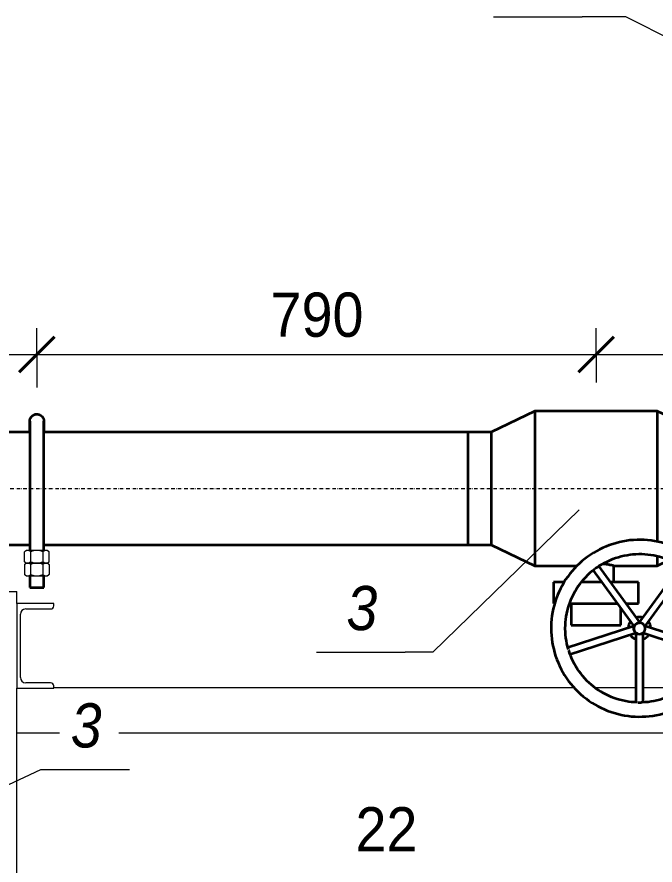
# Model space of a CAD drawing. Header units: millimetres. Extents: x -11989 to -4071, y -1478 to 4600.
# Drawn here: x -9107 to -8206, y 1263 to 2462 of the extents above; entities that cross this region are included whole.
import ezdxf

# ---------------------------------------------------------------- set-up
doc = ezdxf.new("R2010")
doc.units = ezdxf.units.MM
doc.linetypes.add('ADSK_Осевая', pattern=[9, 5, -2, 0, -2])
for name, color, linetype, lineweight in [('A-ANNO-DIMS', 7, 'Continuous', 9), ('A-ANNO-DIMS-25', 7, 'Continuous', 9), ('P-PIPE', 7, 'Continuous', 35), ('P-PIPE-IDEN', 7, 'Continuous', 20), ('S-BEAM', 7, 'Continuous', 35), ('S-COLS', 7, 'Continuous', 20)]:
    doc.layers.add(name, color=color, linetype=linetype, lineweight=lineweight)
doc.layers.add('A-DETL-CNTR', color=7, linetype='ADSK_Осевая', lineweight=20, true_color=0xff8000)
doc.layers.add('S-FSTN', color=7, linetype='Continuous', lineweight=20, true_color=0x0080ff)
doc.styles.add('Arial_I_1', font='arial.ttf', dxfattribs={"width": 0.9, "height": 62.5})
doc.dimstyles.new('2_5mm_GOST_Type_AU_BF0_9_K_Диагональ__2_мм', dxfattribs={"dimscale": 304.8, "dimtxt": 63.766212, "dimasz": 0.164042, "dimexe": 0.123031, "dimexo": 0.123031, "dimgap": 0.024606, "dimtad": 1, "dimdec": 0, "dimzin": 0, "dimdsep": 46, "dimtxsty": 'Arial_I_1', "dimblk1": 'OBLIQUE', "dimblk2": 'OBLIQUE', "dimsah": 1, "dimcen": 0.09, "dimdle": 0.123031, "dimazin": 2, "dimtfac": 1, "dimtdec": 4, "dimtix": 1, "dimtmove": 0, "dimatfit": 3, "dimfxl": 1, "dimtvp": 1, "dimtfill": 1, "dimtolj": 1, "dimtzin": 0, "dimarcsym": 2})

# ---------------------------------------------------------------- blocks, each defined once
blk = doc.blocks.new('ADSK_КолоннаНесущая_Швеллер_ПолкаПараллельная_ГОСТ 8240-97 - 16П-V1-Разрез 4')
at = {"layer": 'S-COLS', "color": 252, "lineweight": 5, "true_color": 0x959595}
for p, q in [((-9171, 1650), (-9107, 1650)), ((-9107, 1633), (-9107, 1650)), ((-9107, 666.5), (-9107, 1513))]:
    blk.add_line(p, q, dxfattribs=at)
blk = doc.blocks.new('ADSK_КаркасНесущий_Швеллер_ПолкаПараллельная_ГОСТ 8240-97 - 16П-21679665-Разрез 4')
at = {"layer": 'S-BEAM', "color": 252, "lineweight": 5, "true_color": 0x959595}
for p, q in [((-9107, 1449.5), (-9107, 1513)), ((-8319.3, 1513.5), (-9055, 1513.5)), ((-8232.7, 1513.5), (-8288.6, 1513.5)), ((-8166.4, 1513.5), (-8222.8, 1513.5)), ((-6863, 1449.5), (-9107, 1449.5))]:
    blk.add_line(p, q, dxfattribs=at)
blk = doc.blocks.new('ADSK_КаркасНесущий_Швеллер_ПолкаПараллельная_ГОСТ 8240-97 - 12П-21831708-Разрез 4')
at = {"layer": 'S-BEAM', "color": 252, "lineweight": 5, "true_color": 0x959595}
for p, q in [((-9055, 1633), (-9107, 1633)), ((-9107, 1633), (-9107, 1513)), ((-9055, 1629.7), (-9055, 1633)), ((-9094.7, 1625.2), (-9059.5, 1625.2)), ((-9102.2, 1528.3), (-9102.2, 1617.7)), ((-9107, 1513), (-9055, 1513)), ((-9059.5, 1520.8), (-9094.7, 1520.8)), ((-9055, 1513), (-9055, 1516.3))]:
    blk.add_line(p, q, dxfattribs=at)
for centre, radius, start, end in [((-9094.7, 1617.7), 7.5, 90, 180), ((-9059.5, 1629.7), 4.5, 270, 0), ((-9094.7, 1528.3), 7.5, 180, 270), ((-9059.5, 1516.3), 4.5, 0, 90)]:
    blk.add_arc(centre, radius, start, end, dxfattribs=at)
blk = doc.blocks.new('Кран шаровый Ду 150 с редуктором под приварку - Кран шаровый Ду 150 с редуктором под приварку-V9-Разрез 4')
at = {"layer": 'P-PIPE', "color": 1, "true_color": 0xff0000}
for p, q in [((-8375.4, 1904.7), (-8437.3, 1875)), ((-8202.6, 1904.7), (-8375.4, 1904.7)), ((-8375.4, 1904.7), (-8375.4, 1686.3)), ((-8140.6, 1875), (-8202.6, 1904.7)), ((-8202.6, 1904.7), (-8202.6, 1720)), ((-8437.3, 1875), (-8469.8, 1875)), ((-8469.8, 1873), (-8469.8, 1874.9)), ((-8437.3, 1875), (-8437.3, 1716)), ((-8109.8, 1875), (-8140.6, 1875)), ((-8140.6, 1875), (-8140.6, 1716)), ((-8109.8, 1874.9), (-8109.8, 1873)), ((-8469.8, 1867.7), (-8469.8, 1870.1)), ((-8109.8, 1870.1), (-8109.8, 1867.7)), ((-8469.8, 1720.9), (-8469.8, 1723.3)), ((-8469.8, 1716.1), (-8469.8, 1718)), ((-8469.8, 1716), (-8437.3, 1716)), ((-8437.3, 1716), (-8375.4, 1686.3)), ((-8163.6, 1704.9), (-8140.6, 1716)), ((-8140.6, 1716), (-8109.8, 1716)), ((-8109.8, 1723.3), (-8109.8, 1720.9)), ((-8109.8, 1718), (-8109.8, 1716.1)), ((-8202.6, 1699), (-8202.6, 1686.3)), ((-8202.6, 1686.3), (-8186.4, 1694)), ((-8375.4, 1686.3), (-8315.9, 1686.3)), ((-8293.9, 1680.8), (-8235.8, 1600.9)), ((-8227.7, 1606.8), (-8285.8, 1686.6)), ((-8264, 1663), (-8264, 1686.3)), ((-8264, 1686.3), (-8202.6, 1686.3)), ((-8169.6, 1686.8), (-8227.7, 1606.8)), ((-8219.7, 1600.9), (-8161.5, 1681)), ((-8349, 1663), (-8349, 1633)), ((-8334, 1663), (-8349, 1663)), ((-8280.9, 1663), (-8309.6, 1663)), ((-8229, 1663), (-8268.5, 1663)), ((-8229, 1633), (-8229, 1663)), ((-8349, 1633), (-8347.5, 1633)), ((-8326.2, 1633), (-8259, 1633)), ((-8324, 1633), (-8324, 1602.2)), ((-8246.6, 1633), (-8229, 1633)), ((-8254, 1602.2), (-8254, 1625.9)), ((-8235.8, 1600.9), (-8329.9, 1570.3)), ((-8324, 1602.2), (-8254, 1602.2)), ((-8125.2, 1570.2), (-8219.7, 1600.9)), ((-8326.9, 1560.8), (-8232.7, 1591.4)), ((-8232.7, 1591.4), (-8232.7, 1492.1)), ((-8222.7, 1591.4), (-8128.3, 1560.7)), ((-8222.7, 1492.1), (-8222.7, 1591.3))]:
    blk.add_line(p, q, dxfattribs=at)
at = {"layer": 'P-PIPE', "color": 1, "true_color": 0xff0000, "flags": 128}
for points in [[(-8102.5, 1597.9), (-8102.6, 1602.9), (-8102.9, 1607.9), (-8103.4, 1612.9), (-8104.1, 1617.8), (-8105, 1622.8), (-8106.1, 1627.6), (-8107.4, 1632.5), (-8108.9, 1637.3), (-8110.5, 1642), (-8112.4, 1646.6), (-8114.4, 1651.2), (-8116.6, 1655.7), (-8119, 1660), (-8121.6, 1664.3), (-8124.3, 1668.5), (-8127.2, 1672.6), (-8130.3, 1676.5), (-8133.5, 1680.4), (-8136.9, 1684), (-8140.4, 1687.6), (-8144.1, 1691), (-8147.9, 1694.3), (-8151.8, 1697.4), (-8155.8, 1700.3), (-8160, 1703.1), (-8164.2, 1705.7), (-8168.6, 1708.2), (-8173, 1710.4), (-8177.6, 1712.5), (-8182.2, 1714.4), (-8186.9, 1716.2), (-8191.7, 1717.7), (-8196.5, 1719), (-8201.4, 1720.2), (-8206.3, 1721.1), (-8211.2, 1721.9), (-8216.2, 1722.4), (-8221.2, 1722.8), (-8226.2, 1722.9), (-8231.2, 1722.9), (-8236.1, 1722.6), (-8241.1, 1722.2), (-8246.1, 1721.5), (-8251, 1720.7), (-8255.9, 1719.7), (-8260.8, 1718.4), (-8265.5, 1717), (-8270.3, 1715.4), (-8274.9, 1713.6), (-8279.5, 1711.6), (-8284, 1709.4), (-8288.4, 1707.1), (-8292.8, 1704.5), (-8297, 1701.9), (-8301.1, 1699), (-8305.1, 1696), (-8308.9, 1692.8), (-8312.6, 1689.5), (-8316.2, 1686), (-8319.7, 1682.4), (-8323, 1678.6), (-8326.1, 1674.7), (-8329.1, 1670.7), (-8332, 1666.6), (-8334.6, 1662.4), (-8337.1, 1658), (-8339.4, 1653.6), (-8341.6, 1649.1), (-8343.5, 1644.5), (-8345.3, 1639.8), (-8346.9, 1635.1), (-8348.3, 1630.3), (-8349.4, 1625.4), (-8350.4, 1620.5), (-8351.3, 1615.6), (-8351.9, 1610.6), (-8352.3, 1605.6), (-8352.5, 1600.6), (-8352.5, 1597.9)], [(-8287.6, 1684), (-8284.1, 1686.4), (-8280.5, 1688.6), (-8276.9, 1690.6), (-8273.1, 1692.5), (-8269.3, 1694.3), (-8265.4, 1695.9), (-8261.5, 1697.3), (-8257.5, 1698.6), (-8253.4, 1699.7), (-8249.3, 1700.6), (-8245.2, 1701.4), (-8241, 1702.1), (-8236.9, 1702.5), (-8232.7, 1702.8), (-8228.5, 1702.9), (-8224.3, 1702.9), (-8220.1, 1702.7), (-8215.9, 1702.3), (-8211.7, 1701.7), (-8207.6, 1701), (-8203.5, 1700.1), (-8199.4, 1699.1), (-8195.4, 1697.9), (-8191.4, 1696.5), (-8187.5, 1695), (-8183.7, 1693.3), (-8179.9, 1691.5), (-8176.2, 1689.5), (-8172.6, 1687.4), (-8169, 1685.1), (-8168, 1684.4)], [(-8332.5, 1597.9), (-8332.4, 1602.1), (-8332.2, 1606.3), (-8331.8, 1610.5), (-8331.2, 1614.7), (-8330.4, 1618.8), (-8329.5, 1622.9), (-8328.4, 1626.9), (-8327.2, 1631), (-8325.8, 1634.9), (-8324.2, 1638.8), (-8322.5, 1642.7), (-8320.6, 1646.4), (-8318.6, 1650.1), (-8316.5, 1653.7), (-8314.2, 1657.2), (-8311.7, 1660.6), (-8309.2, 1664), (-8306.4, 1667.2), (-8303.6, 1670.3), (-8300.7, 1673.3), (-8297.6, 1676.1), (-8294.4, 1678.9), (-8291.1, 1681.5), (-8290.8, 1681.7)], [(-8164.3, 1681.8), (-8161, 1679.2), (-8157.8, 1676.4), (-8154.7, 1673.6), (-8151.7, 1670.6), (-8148.9, 1667.5), (-8146.2, 1664.3), (-8143.6, 1661), (-8141.1, 1657.6), (-8138.8, 1654.1), (-8136.6, 1650.5), (-8134.6, 1646.9), (-8132.7, 1643.1), (-8131, 1639.3), (-8129.4, 1635.4), (-8128, 1631.4), (-8126.7, 1627.4), (-8125.6, 1623.4), (-8124.7, 1619.3), (-8123.9, 1615.1), (-8123.3, 1611), (-8122.9, 1606.8), (-8122.6, 1602.6), (-8122.5, 1598.4), (-8122.5, 1597.9)], [(-8352.5, 1597.9), (-8352.4, 1592.9), (-8352.1, 1587.9), (-8351.6, 1583), (-8350.9, 1578), (-8350, 1573.1), (-8348.9, 1568.2), (-8347.6, 1563.4), (-8346.2, 1558.6), (-8344.5, 1553.9), (-8342.6, 1549.3), (-8340.6, 1544.7), (-8338.4, 1540.2), (-8336, 1535.8), (-8333.4, 1531.5), (-8330.7, 1527.4), (-8327.8, 1523.3), (-8324.7, 1519.3), (-8321.5, 1515.5), (-8318.1, 1511.8), (-8314.6, 1508.3), (-8310.9, 1504.9), (-8307.1, 1501.6), (-8303.2, 1498.5), (-8299.2, 1495.5), (-8295, 1492.7), (-8290.8, 1490.1), (-8286.4, 1487.7), (-8282, 1485.4), (-8277.4, 1483.3), (-8272.8, 1481.4), (-8268.1, 1479.7), (-8263.3, 1478.2), (-8258.5, 1476.8), (-8253.7, 1475.7), (-8248.8, 1474.8), (-8243.8, 1474), (-8238.8, 1473.4), (-8233.9, 1473.1), (-8228.9, 1472.9), (-8223.9, 1473), (-8218.9, 1473.2), (-8213.9, 1473.7), (-8208.9, 1474.3), (-8204, 1475.2), (-8199.1, 1476.2), (-8194.3, 1477.4), (-8189.5, 1478.9), (-8184.7, 1480.5), (-8180.1, 1482.3), (-8175.5, 1484.3), (-8171, 1486.4), (-8166.6, 1488.8), (-8162.3, 1491.3), (-8158, 1494), (-8153.9, 1496.9), (-8150, 1499.9), (-8146.1, 1503.1), (-8142.4, 1506.4), (-8138.8, 1509.9), (-8135.3, 1513.5), (-8132, 1517.3), (-8128.9, 1521.1), (-8125.9, 1525.1), (-8123.1, 1529.3), (-8120.4, 1533.5), (-8117.9, 1537.8), (-8115.6, 1542.3), (-8113.5, 1546.8), (-8111.5, 1551.4), (-8109.7, 1556.1), (-8108.1, 1560.8), (-8106.8, 1565.6), (-8105.6, 1570.5), (-8104.6, 1575.4), (-8103.8, 1580.3), (-8103.1, 1585.3), (-8102.7, 1590.2), (-8102.5, 1595.2), (-8102.5, 1597.9)], [(-8328.2, 1568), (-8329.3, 1572.1), (-8330.2, 1576.2), (-8331, 1580.3), (-8331.6, 1584.5), (-8332.1, 1588.6), (-8332.4, 1592.8), (-8332.5, 1597), (-8332.5, 1597.9)], [(-8122.5, 1597.9), (-8122.6, 1593.7), (-8122.8, 1589.5), (-8123.3, 1585.4), (-8123.8, 1581.2), (-8124.6, 1577.1), (-8125.5, 1573), (-8126.6, 1568.9), (-8126.8, 1568.2)], [(-8230.4, 1493), (-8234.6, 1493.2), (-8238.8, 1493.5), (-8242.9, 1494.1), (-8247.1, 1494.8), (-8251.2, 1495.6), (-8255.3, 1496.7), (-8259.3, 1497.9), (-8263.3, 1499.2), (-8267.2, 1500.7), (-8271, 1502.4), (-8274.8, 1504.2), (-8278.5, 1506.2), (-8282.2, 1508.3), (-8285.7, 1510.5), (-8289.2, 1512.9), (-8292.5, 1515.5), (-8295.7, 1518.1), (-8298.9, 1520.9), (-8301.9, 1523.8), (-8304.8, 1526.9), (-8307.6, 1530), (-8310.2, 1533.3), (-8312.8, 1536.6), (-8315.1, 1540.1), (-8317.4, 1543.7), (-8319.5, 1547.3), (-8321.4, 1551), (-8323.2, 1554.8), (-8324.9, 1558.7), (-8326.4, 1562.6), (-8326.8, 1563.7)], [(-8128.4, 1563.2), (-8129.9, 1559.3), (-8131.5, 1555.4), (-8133.3, 1551.6), (-8135.2, 1547.9), (-8137.3, 1544.2), (-8139.5, 1540.7), (-8141.9, 1537.2), (-8144.4, 1533.8), (-8147, 1530.5), (-8149.7, 1527.4), (-8152.6, 1524.3), (-8155.6, 1521.4), (-8158.8, 1518.6), (-8162, 1515.9), (-8165.3, 1513.3), (-8168.7, 1510.9), (-8172.3, 1508.6), (-8175.9, 1506.5), (-8179.6, 1504.5), (-8183.4, 1502.7), (-8187.2, 1501), (-8191.1, 1499.4), (-8195.1, 1498.1), (-8199.1, 1496.8), (-8203.2, 1495.8), (-8207.3, 1494.9), (-8211.4, 1494.2), (-8215.6, 1493.6), (-8219.8, 1493.2), (-8223.9, 1493), (-8225.1, 1493)]]:
    blk.add_lwpolyline(points, dxfattribs=at)
at = {"layer": 'P-PIPE', "color": 1, "true_color": 0xff0000}
for radius, start, end in [(16, 142.9907, 177.379), (16, 73.8433, 106.56), (16, 2.5493, 37.5497), (8, 0, 180), (8, 180, 0), (16, 213.886, 251.4617), (16, 288.0253, 325.9739)]:
    blk.add_arc((-8227.7, 1597.6), radius, start, end, dxfattribs=at)
for points in [[(-8289.2, 1682.9), (-8289.5, 1682.7), (-8290.1, 1682.3), (-8290.6, 1681.9), (-8290.8, 1681.7)], [(-8287.6, 1684), (-8287.8, 1683.9), (-8288.4, 1683.5), (-8288.9, 1683.1), (-8289.2, 1682.9)], [(-8167.1, 1683.8), (-8166.7, 1683.6), (-8166.4, 1683.4), (-8166.1, 1683.1)], [(-8166.1, 1683.1), (-8165.8, 1682.9), (-8165.5, 1682.7), (-8165.2, 1682.4)], [(-8235.5, 1595.8), (-8235.5, 1596.1), (-8235.7, 1596.7), (-8235.7, 1597.3), (-8235.7, 1597.6)], [(-8219.9, 1595.7), (-8219.8, 1596.1), (-8219.7, 1596.7), (-8219.7, 1597.3), (-8219.7, 1597.6)], [(-8327.9, 1567), (-8327.7, 1566.6), (-8327.6, 1566.2), (-8327.5, 1565.9)], [(-8327.5, 1565.9), (-8327.4, 1565.5), (-8327.1, 1564.7), (-8326.9, 1564), (-8326.8, 1563.7)], [(-8127.5, 1565.7), (-8127.6, 1565.4), (-8127.8, 1564.8), (-8128.1, 1564), (-8128.3, 1563.5), (-8128.4, 1563.2)], [(-8127.3, 1566.6), (-8127.3, 1566.3), (-8127.4, 1566), (-8127.5, 1565.7)], [(-8229.6, 1492.9), (-8229.3, 1492.9), (-8228.7, 1492.9), (-8228.1, 1492.9), (-8227.7, 1492.9)], [(-8227.7, 1492.9), (-8227.4, 1492.9), (-8226.8, 1492.9), (-8225.9, 1492.9), (-8225.4, 1493), (-8225.1, 1493)]]:
    blk.add_open_spline(points, degree=3, dxfattribs=at)
for points, knots in [([(-8264, 1686.3), (-8264, 1686.3), (-8264.7, 1686.4), (-8266.9, 1686.9), (-8268.5, 1687.2), (-8269.8, 1687.4), (-8271.3, 1687.7), (-8272.9, 1687.9), (-8274.6, 1688.2), (-8276.4, 1688.4), (-8277.9, 1688.6), (-8278.7, 1688.7), (-8278.8, 1688.7)], [0, 0, 0, 0, 0.1111111, 0.1666667, 0.1944444, 0.2222222, 0.25, 0.2777778, 0.3055556, 0.3333333, 0.3611111, 0.3675657, 0.3675657, 0.3675657, 0.3675657]), ([(-8227.7, 1605.6), (-8227.7, 1605.8), (-8227.7, 1606), (-8227.7, 1606.3), (-8227.7, 1606.5), (-8227.7, 1606.6), (-8227.7, 1606.7), (-8227.7, 1606.8), (-8227.7, 1606.8), (-8227.7, 1606.8), (-8227.7, 1606.8)], [0, 0, 0, 0, 0.1, 0.15, 0.2, 0.25, 0.3, 0.35, 0.4, 0.45, 0.45, 0.45, 0.45]), ([(-8235.1, 1600.7), (-8235.3, 1600.7), (-8235.5, 1600.8), (-8235.7, 1600.9), (-8235.8, 1600.9), (-8235.8, 1600.9), (-8235.8, 1600.9), (-8235.8, 1600.9), (-8235.8, 1600.9)], [0, 0, 0, 0, 0.1666667, 0.25, 0.2916667, 0.3333333, 0.375, 0.4166667, 0.4166667, 0.4166667, 0.4166667]), ([(-8235.7, 1597.6), (-8235.7, 1597.9), (-8235.7, 1598.2), (-8235.6, 1598.6), (-8235.6, 1598.9), (-8235.5, 1599.2), (-8235.5, 1599.4), (-8235.4, 1599.7), (-8235.4, 1599.9), (-8235.3, 1600.1), (-8235.2, 1600.4), (-8235.1, 1600.6), (-8235.1, 1600.7)], [0, 0, 0, 0, 0.166667, 0.25, 0.333333, 0.416667, 0.5, 0.583333, 0.666667, 0.75, 0.833333, 1, 1, 1, 1]), ([(-8232.7, 1591.4), (-8232.7, 1591.4), (-8232.7, 1591.4), (-8232.8, 1591.5), (-8232.8, 1591.5), (-8232.8, 1591.5), (-8232.9, 1591.6), (-8233, 1591.6), (-8233.1, 1591.7), (-8233.2, 1591.8), (-8233.3, 1591.9), (-8233.3, 1592), (-8233.4, 1592.1), (-8233.5, 1592.2), (-8233.7, 1592.3), (-8233.8, 1592.5), (-8234, 1592.7), (-8234.1, 1592.8), (-8234.2, 1592.9), (-8234.3, 1593.1), (-8234.5, 1593.4), (-8234.6, 1593.6), (-8234.8, 1593.9), (-8234.8, 1594.1), (-8234.9, 1594.3), (-8235, 1594.5), (-8235.2, 1595), (-8235.4, 1595.5), (-8235.5, 1595.8)], [0.4722222, 0.4722222, 0.4722222, 0.4722222, 0.5, 0.5277778, 0.5416667, 0.5555556, 0.5694444, 0.5833333, 0.6111111, 0.6388889, 0.6527778, 0.6666667, 0.6805556, 0.6944444, 0.7222222, 0.75, 0.7638889, 0.7777778, 0.7916667, 0.8055556, 0.8333333, 0.8611111, 0.875, 0.8888889, 0.9027778, 0.9166667, 0.9444444, 1, 1, 1, 1]), ([(-8235.1, 1600.7), (-8235.1, 1600.7), (-8235, 1600.9), (-8234.9, 1601.2), (-8234.8, 1601.4), (-8234.7, 1601.5), (-8234.6, 1601.7), (-8234.5, 1601.8), (-8234.5, 1601.9)], [0, 0, 0, 0, 0.1, 0.2, 0.25, 0.3, 0.35, 0.4, 0.4, 0.4, 0.4]), ([(-8234.3, 1602.1), (-8234.3, 1602.1), (-8234.2, 1602.3), (-8234.1, 1602.4), (-8234, 1602.6), (-8233.9, 1602.7), (-8233.8, 1602.8), (-8233.7, 1602.9), (-8233.5, 1603.1), (-8233.3, 1603.3), (-8233.1, 1603.5), (-8232.9, 1603.7), (-8232.6, 1604), (-8232.3, 1604.2), (-8232.1, 1604.3)], [0.45, 0.45, 0.45, 0.45, 0.5, 0.55, 0.575, 0.6, 0.625, 0.65, 0.7, 0.75, 0.8, 0.85, 0.9, 1, 1, 1, 1]), ([(-8232.1, 1604.3), (-8231.9, 1604.4), (-8231.6, 1604.6), (-8231.1, 1604.8), (-8230.8, 1605), (-8230.5, 1605.1), (-8230.2, 1605.2), (-8229.9, 1605.3), (-8229.8, 1605.4), (-8229.6, 1605.4), (-8229.5, 1605.4), (-8229.3, 1605.5), (-8229.1, 1605.5), (-8228.8, 1605.6), (-8228.6, 1605.6), (-8228.3, 1605.6), (-8228.1, 1605.6), (-8227.9, 1605.6), (-8227.7, 1605.6)], [0, 0, 0, 0, 0.125, 0.1875, 0.25, 0.3125, 0.375, 0.4375, 0.46875, 0.5, 0.53125, 0.5625, 0.625, 0.6875, 0.75, 0.8125, 0.875, 1, 1, 1, 1]), ([(-8223.3, 1604.4), (-8223.5, 1604.5), (-8223.8, 1604.6), (-8224.1, 1604.8), (-8224.4, 1604.9), (-8224.7, 1605), (-8224.9, 1605.1), (-8225.2, 1605.2), (-8225.4, 1605.3), (-8225.8, 1605.4), (-8226, 1605.5), (-8226.3, 1605.5), (-8226.5, 1605.5), (-8227, 1605.6), (-8227.5, 1605.6), (-8227.7, 1605.6)], [0, 0, 0, 0, 0.1, 0.15, 0.2, 0.25, 0.3, 0.35, 0.4, 0.475, 0.55, 0.5875, 0.625, 0.7, 1, 1, 1, 1]), ([(-8220.3, 1600.7), (-8220.4, 1600.9), (-8220.5, 1601.2), (-8220.8, 1601.7), (-8221, 1602.1), (-8221.2, 1602.3), (-8221.3, 1602.4), (-8221.4, 1602.6), (-8221.6, 1602.8), (-8221.8, 1603.1), (-8222.1, 1603.3), (-8222.3, 1603.6), (-8222.8, 1603.9), (-8223.1, 1604.2), (-8223.3, 1604.4)], [0, 0, 0, 0, 0.25, 0.375, 0.4375, 0.5, 0.53125, 0.5625, 0.625, 0.6875, 0.75, 0.8125, 0.875, 1, 1, 1, 1]), ([(-8222.7, 1591.4), (-8222.7, 1591.4), (-8222.7, 1591.4), (-8222.7, 1591.4), (-8222.6, 1591.5), (-8222.5, 1591.5), (-8222.4, 1591.6), (-8222.1, 1591.9), (-8221.8, 1592.2), (-8221.5, 1592.5), (-8221.4, 1592.7), (-8221.2, 1593), (-8221, 1593.3), (-8220.8, 1593.6), (-8220.6, 1593.9), (-8220.5, 1594.2), (-8220.2, 1594.8), (-8220, 1595.3), (-8219.9, 1595.7)], [0.4444444, 0.4444444, 0.4444444, 0.4444444, 0.4791667, 0.5138889, 0.5486111, 0.5659722, 0.5833333, 0.6527778, 0.7222222, 0.7569444, 0.7743056, 0.7916667, 0.8263889, 0.8611111, 0.8784722, 0.8958333, 0.9305556, 1, 1, 1, 1]), ([(-8220.3, 1600.7), (-8220.2, 1600.7), (-8220, 1600.8), (-8219.9, 1600.8), (-8219.8, 1600.9), (-8219.7, 1600.9), (-8219.7, 1600.9), (-8219.7, 1600.9), (-8219.7, 1600.9), (-8219.7, 1600.9)], [0, 0, 0, 0, 0.125, 0.1875, 0.25, 0.3125, 0.375, 0.4375, 0.5, 0.5, 0.5, 0.5]), ([(-8219.7, 1597.6), (-8219.7, 1598), (-8219.7, 1598.5), (-8219.8, 1599.1), (-8220, 1599.9), (-8220.2, 1600.4), (-8220.3, 1600.7)], [0, 0, 0, 0, 0.25, 0.375, 0.5, 1, 1, 1, 1]), ([(-8229.6, 1589.9), (-8229.6, 1589.9), (-8229.8, 1589.9), (-8230, 1590), (-8230.3, 1590.1), (-8230.6, 1590.2), (-8230.8, 1590.3), (-8231, 1590.3), (-8231.1, 1590.4), (-8231.3, 1590.5), (-8231.5, 1590.6), (-8231.7, 1590.7), (-8231.9, 1590.8), (-8232, 1590.9), (-8232.1, 1590.9), (-8232.2, 1591), (-8232.3, 1591.1), (-8232.4, 1591.2), (-8232.5, 1591.3), (-8232.6, 1591.3), (-8232.6, 1591.3), (-8232.7, 1591.4), (-8232.7, 1591.4), (-8232.8, 1591.4), (-8232.7, 1591.4), (-8232.7, 1591.4)], [0.1111111, 0.1111111, 0.1111111, 0.1111111, 0.125, 0.1388889, 0.1666667, 0.1944444, 0.2083333, 0.2222222, 0.2361111, 0.25, 0.2777778, 0.3055556, 0.3194444, 0.3333333, 0.3472222, 0.3611111, 0.3888889, 0.4166667, 0.4305556, 0.4444444, 0.4583333, 0.4722222, 0.5, 0.5277778, 0.5555556, 0.5555556, 0.5555556, 0.5555556]), ([(-8222.8, 1591.3), (-8222.7, 1591.3), (-8222.7, 1591.3), (-8222.8, 1591.3), (-8222.8, 1591.3), (-8222.9, 1591.2), (-8222.9, 1591.2), (-8223, 1591.2), (-8223.1, 1591.1), (-8223.2, 1591), (-8223.3, 1590.9), (-8223.4, 1590.9), (-8223.5, 1590.8), (-8223.6, 1590.7), (-8223.8, 1590.7), (-8224, 1590.5), (-8224.2, 1590.4), (-8224.4, 1590.3), (-8224.5, 1590.3), (-8224.7, 1590.2), (-8224.9, 1590.1), (-8225.2, 1590), (-8225.5, 1589.9), (-8225.7, 1589.9), (-8225.9, 1589.8), (-8225.9, 1589.8)], [0.4444444, 0.4444444, 0.4444444, 0.4444444, 0.4722222, 0.5, 0.5277778, 0.5416667, 0.5555556, 0.5694444, 0.5833333, 0.6111111, 0.6388889, 0.6527778, 0.6666667, 0.6805556, 0.6944444, 0.7222222, 0.75, 0.7638889, 0.7777778, 0.7916667, 0.8055556, 0.8333333, 0.8611111, 0.875, 0.8888889, 0.8888889, 0.8888889, 0.8888889])]:
    blk.add_open_spline(points, degree=3, knots=knots, dxfattribs=at)
blk = doc.blocks.new('ADSK_Опора_ХБ-А_ОСТ36-146-88 - Опора ХБ-А-V16-Разрез 4')
at = {"layer": 'P-PIPE', "color": 1, "true_color": 0xff0000}
for p, q in [((-9089, 1795.5), (-9089, 1708)), ((-9069, 1708), (-9069, 1795.5)), ((-9089, 1672), (-9089, 1655.5)), ((-9069, 1655.5), (-9069, 1672)), ((-9089, 1655.5), (-9069, 1655.5))]:
    blk.add_line(p, q, dxfattribs=at)
at = {"layer": 'P-PIPE', "color": 1, "true_color": 0xff0000, "flags": 128}
for points in [[(-9089, 1890.5), (-9089, 1890.9), (-9088.9, 1891.3), (-9088.9, 1891.7), (-9088.8, 1892.1), (-9088.8, 1892.5), (-9088.7, 1892.9), (-9088.6, 1893.3), (-9088.5, 1893.6), (-9088.3, 1894), (-9088.2, 1894.4), (-9088, 1894.8), (-9087.8, 1895.1), (-9087.6, 1895.5), (-9087.4, 1895.8), (-9087.2, 1896.1), (-9087, 1896.5), (-9086.7, 1896.8), (-9086.5, 1897.1), (-9086.2, 1897.4), (-9085.9, 1897.7), (-9085.6, 1897.9), (-9085.3, 1898.2), (-9085, 1898.5), (-9084.7, 1898.7), (-9084.4, 1898.9), (-9084, 1899.1), (-9083.7, 1899.3), (-9083.3, 1899.5), (-9083, 1899.7), (-9082.6, 1899.8), (-9082.2, 1900), (-9081.8, 1900.1), (-9081.4, 1900.2), (-9081.1, 1900.3), (-9080.7, 1900.4), (-9080.3, 1900.4), (-9079.9, 1900.5), (-9079.5, 1900.5), (-9079.1, 1900.5), (-9078.7, 1900.5), (-9078.3, 1900.5), (-9077.9, 1900.4), (-9077.5, 1900.4), (-9077.1, 1900.3), (-9076.7, 1900.2), (-9076.3, 1900.1), (-9075.9, 1900), (-9075.5, 1899.9), (-9075.2, 1899.8), (-9074.8, 1899.6), (-9074.4, 1899.4), (-9074.1, 1899.2), (-9073.7, 1899), (-9073.4, 1898.8), (-9073.1, 1898.6), (-9072.8, 1898.3), (-9072.5, 1898.1), (-9072.2, 1897.8), (-9071.9, 1897.5), (-9071.6, 1897.3), (-9071.3, 1897), (-9071.1, 1896.6), (-9070.8, 1896.3), (-9070.6, 1896), (-9070.4, 1895.7), (-9070.2, 1895.3), (-9070, 1895), (-9069.8, 1894.6), (-9069.7, 1894.2), (-9069.5, 1893.8), (-9069.4, 1893.5), (-9069.3, 1893.1), (-9069.2, 1892.7), (-9069.1, 1892.3), (-9069.1, 1891.9), (-9069, 1891.5), (-9069, 1891.1), (-9069, 1890.7), (-9069, 1890.5)], [(-9089, 1875), (-9089, 1875.4), (-9089, 1877.4), (-9089, 1879.3), (-9089, 1881), (-9089, 1882.6), (-9089, 1884), (-9089, 1885.3), (-9089, 1886.5), (-9089, 1887.5), (-9089, 1888.4), (-9089, 1889.1), (-9089, 1889.7), (-9089, 1890.1), (-9089, 1890.4), (-9089, 1890.5), (-9089, 1890.5)], [(-9089, 1890.5), (-9089, 1890.4), (-9089, 1890.2), (-9089, 1889.8), (-9089, 1889.3), (-9089, 1888.6), (-9089, 1887.8), (-9089, 1886.8), (-9089, 1885.7), (-9089, 1884.4), (-9089, 1883), (-9089, 1881.5), (-9089, 1879.8), (-9089, 1877.9), (-9089, 1876), (-9089, 1873.9), (-9089, 1871.7), (-9089, 1869.4), (-9089, 1866.9), (-9089, 1864.4), (-9089, 1861.7), (-9089, 1858.9), (-9089, 1856), (-9089, 1853.1), (-9089, 1850), (-9089, 1846.8), (-9089, 1843.6), (-9089, 1840.3), (-9089, 1836.9), (-9089, 1833.4), (-9089, 1829.9), (-9089, 1826.4), (-9089, 1822.7), (-9089, 1819.1), (-9089, 1815.4), (-9089, 1811.6), (-9089, 1807.9), (-9089, 1804.1), (-9089, 1800.3), (-9089, 1796.5), (-9089, 1795.5)], [(-9069, 1795.5), (-9069, 1799.3), (-9069, 1803.1), (-9069, 1806.9), (-9069, 1810.6), (-9069, 1814.4), (-9069, 1818.1), (-9069, 1821.8), (-9069, 1825.4), (-9069, 1829), (-9069, 1832.5), (-9069, 1836), (-9069, 1839.4), (-9069, 1842.7), (-9069, 1846), (-9069, 1849.1), (-9069, 1852.2), (-9069, 1855.2), (-9069, 1858.1), (-9069, 1860.9), (-9069, 1863.6), (-9069, 1866.2), (-9069, 1868.7), (-9069, 1871.1), (-9069, 1873.3), (-9069, 1875.4), (-9069, 1877.4), (-9069, 1879.3), (-9069, 1881), (-9069, 1882.6), (-9069, 1884), (-9069, 1885.3), (-9069, 1886.5), (-9069, 1887.5), (-9069, 1888.4), (-9069, 1889.1), (-9069, 1889.7), (-9069, 1890.1), (-9069, 1890.4), (-9069, 1890.5), (-9069, 1890.5)], [(-9069, 1890.5), (-9069, 1890.4), (-9069, 1890.2), (-9069, 1889.8), (-9069, 1889.3), (-9069, 1888.6), (-9069, 1887.8), (-9069, 1886.8), (-9069, 1885.7), (-9069, 1884.4), (-9069, 1883), (-9069, 1881.5), (-9069, 1879.8), (-9069, 1877.9), (-9069, 1876), (-9069, 1875)]]:
    blk.add_lwpolyline(points, dxfattribs=at)
at = {"layer": 'S-FSTN', "color": 1, "true_color": 0xff0000}
for p, q in [((-9096.3, 1692), (-9096.3, 1706)), ((-9092, 1708), (-9094, 1708)), ((-9092, 1708), (-9094, 1708)), ((-9092, 1708), (-9094, 1708)), ((-9092, 1708), (-9094, 1708)), ((-9079, 1708), (-9092, 1708)), ((-9089.6, 1708), (-9090.6, 1708)), ((-9089.6, 1708), (-9090.6, 1708)), ((-9089.6, 1708), (-9090.6, 1708)), ((-9087.6, 1692), (-9087.6, 1706)), ((-9066, 1708), (-9079, 1708)), ((-9070.3, 1706), (-9070.3, 1692)), ((-9067.3, 1708), (-9068.4, 1708)), ((-9067.3, 1708), (-9068.4, 1708)), ((-9067.3, 1708), (-9068.4, 1708)), ((-9064, 1708), (-9066, 1708)), ((-9064, 1708), (-9066, 1708)), ((-9064, 1708), (-9066, 1708)), ((-9064, 1708), (-9066, 1708)), ((-9061.6, 1692), (-9061.6, 1706)), ((-9096.3, 1688), (-9096.3, 1674)), ((-9092, 1690), (-9094, 1690)), ((-9092, 1690), (-9094, 1690)), ((-9094, 1690), (-9092, 1690)), ((-9094, 1690), (-9092, 1690)), ((-9092, 1690), (-9094, 1690)), ((-9092, 1690), (-9094, 1690)), ((-9094, 1690), (-9092, 1690)), ((-9094, 1690), (-9092, 1690)), ((-9079, 1690), (-9092, 1690)), ((-9092, 1690), (-9079, 1690)), ((-9089.6, 1690), (-9090.6, 1690)), ((-9089.6, 1690), (-9090.6, 1690)), ((-9090.6, 1690), (-9089.6, 1690)), ((-9090.6, 1690), (-9089.6, 1690)), ((-9089.6, 1690), (-9090.6, 1690)), ((-9090.6, 1690), (-9089.6, 1690)), ((-9087.6, 1674), (-9087.6, 1688)), ((-9066, 1690), (-9079, 1690)), ((-9079, 1690), (-9066, 1690)), ((-9070.3, 1688), (-9070.3, 1674)), ((-9067.3, 1690), (-9068.4, 1690)), ((-9067.3, 1690), (-9068.4, 1690)), ((-9068.4, 1690), (-9067.3, 1690)), ((-9068.4, 1690), (-9067.3, 1690)), ((-9067.3, 1690), (-9068.4, 1690)), ((-9068.4, 1690), (-9067.3, 1690)), ((-9064, 1690), (-9066, 1690)), ((-9064, 1690), (-9066, 1690)), ((-9066, 1690), (-9064, 1690)), ((-9066, 1690), (-9064, 1690)), ((-9064, 1690), (-9066, 1690)), ((-9064, 1690), (-9066, 1690)), ((-9066, 1690), (-9064, 1690)), ((-9066, 1690), (-9064, 1690)), ((-9061.6, 1688), (-9061.6, 1674)), ((-9094, 1672), (-9092, 1672)), ((-9094, 1672), (-9092, 1672)), ((-9094, 1672), (-9092, 1672)), ((-9094, 1672), (-9092, 1672)), ((-9092, 1672), (-9079, 1672)), ((-9090.6, 1672), (-9089.6, 1672)), ((-9090.6, 1672), (-9089.6, 1672)), ((-9090.6, 1672), (-9089.6, 1672)), ((-9079, 1672), (-9066, 1672)), ((-9068.4, 1672), (-9067.3, 1672)), ((-9068.4, 1672), (-9067.3, 1672)), ((-9068.4, 1672), (-9067.3, 1672)), ((-9066, 1672), (-9064, 1672)), ((-9066, 1672), (-9064, 1672)), ((-9066, 1672), (-9064, 1672)), ((-9066, 1672), (-9064, 1672))]:
    blk.add_line(p, q, dxfattribs=at)
at = {"layer": 'S-FSTN', "color": 1, "true_color": 0xff0000, "flags": 128}
for points in [[(-9096.3, 1706), (-9095.6, 1706.7), (-9094.8, 1707.4), (-9094, 1708), (-9094, 1708)], [(-9096.3, 1706), (-9095.6, 1706.7), (-9095.2, 1707)], [(-9064, 1708), (-9063.2, 1707.4), (-9062.4, 1706.7), (-9061.7, 1706.1), (-9061.6, 1706)], [(-9062.8, 1707), (-9062.4, 1706.7), (-9061.7, 1706.1)], [(-9094, 1690), (-9094.8, 1690.6), (-9095.5, 1691.3), (-9096.3, 1691.9), (-9096.3, 1692)], [(-9095.2, 1691), (-9095.5, 1691.3), (-9096.3, 1691.9)], [(-9061.6, 1692), (-9062.4, 1691.3), (-9063.1, 1690.6), (-9063.9, 1690), (-9064, 1690)], [(-9061.6, 1692), (-9062.4, 1691.3), (-9062.8, 1691)], [(-9096.3, 1688), (-9095.6, 1688.7), (-9094.8, 1689.4), (-9094, 1690), (-9094, 1690)], [(-9096.3, 1688), (-9095.6, 1688.7), (-9095.2, 1689)], [(-9064, 1690), (-9063.2, 1689.4), (-9062.4, 1688.7), (-9061.7, 1688.1), (-9061.6, 1688)], [(-9062.8, 1689), (-9062.4, 1688.7), (-9061.7, 1688.1)], [(-9094, 1672), (-9094.8, 1672.6), (-9095.5, 1673.3), (-9096.3, 1673.9), (-9096.3, 1674)], [(-9095.2, 1673), (-9095.5, 1673.3), (-9096.3, 1673.9)], [(-9061.6, 1674), (-9062.4, 1673.3), (-9063.1, 1672.6), (-9063.9, 1672), (-9064, 1672)], [(-9061.6, 1674), (-9062.4, 1673.3), (-9062.8, 1673)]]:
    blk.add_lwpolyline(points, dxfattribs=at)
at = {"layer": 'S-FSTN', "color": 1, "true_color": 0xff0000}
for points in [[(-9092, 1708), (-9092.7, 1708), (-9094.2, 1707.7), (-9095.6, 1706.7), (-9096.3, 1706)], [(-9087.6, 1706), (-9088.3, 1706.7), (-9089.7, 1707.7), (-9091.2, 1708), (-9092, 1708)], [(-9079, 1708), (-9080.5, 1708), (-9083.4, 1707.7), (-9086.3, 1706.7), (-9087.6, 1706)], [(-9070.3, 1706), (-9071.7, 1706.7), (-9074.5, 1707.7), (-9077.5, 1708), (-9079, 1708)], [(-9066, 1708), (-9066.7, 1708), (-9068.2, 1707.7), (-9069.6, 1706.7), (-9070.3, 1706)], [(-9061.6, 1706), (-9062.3, 1706.7), (-9063.7, 1707.7), (-9065.2, 1708), (-9066, 1708)], [(-9096.3, 1692), (-9095.6, 1691.3), (-9094.2, 1690.3), (-9092.7, 1690), (-9092, 1690)], [(-9092, 1690), (-9091.2, 1690), (-9089.7, 1690.3), (-9088.3, 1691.3), (-9087.6, 1692)], [(-9087.6, 1692), (-9086.3, 1691.3), (-9083.4, 1690.3), (-9080.5, 1690), (-9079, 1690)], [(-9079, 1690), (-9077.5, 1690), (-9074.5, 1690.3), (-9071.7, 1691.3), (-9070.3, 1692)], [(-9070.3, 1692), (-9069.6, 1691.3), (-9068.2, 1690.3), (-9066.7, 1690), (-9066, 1690)], [(-9066, 1690), (-9065.2, 1690), (-9063.7, 1690.3), (-9062.3, 1691.3), (-9061.6, 1692)], [(-9092, 1690), (-9092.7, 1690), (-9094.2, 1689.7), (-9095.6, 1688.7), (-9096.3, 1688)], [(-9087.6, 1688), (-9088.3, 1688.7), (-9089.7, 1689.7), (-9091.2, 1690), (-9092, 1690)], [(-9079, 1690), (-9080.5, 1690), (-9083.4, 1689.7), (-9086.3, 1688.7), (-9087.6, 1688)], [(-9070.3, 1688), (-9071.7, 1688.7), (-9074.5, 1689.7), (-9077.5, 1690), (-9079, 1690)], [(-9066, 1690), (-9066.7, 1690), (-9068.2, 1689.7), (-9069.6, 1688.7), (-9070.3, 1688)], [(-9061.6, 1688), (-9062.3, 1688.7), (-9063.7, 1689.7), (-9065.2, 1690), (-9066, 1690)], [(-9096.3, 1674), (-9095.6, 1673.3), (-9094.2, 1672.3), (-9092.7, 1672), (-9092, 1672)], [(-9092, 1672), (-9091.2, 1672), (-9089.7, 1672.3), (-9088.3, 1673.3), (-9087.6, 1674)], [(-9087.6, 1674), (-9086.3, 1673.3), (-9083.4, 1672.3), (-9080.5, 1672), (-9079, 1672)], [(-9079, 1672), (-9077.5, 1672), (-9074.5, 1672.3), (-9071.7, 1673.3), (-9070.3, 1674)], [(-9070.3, 1674), (-9069.6, 1673.3), (-9068.2, 1672.3), (-9066.7, 1672), (-9066, 1672)], [(-9066, 1672), (-9065.2, 1672), (-9063.7, 1672.3), (-9062.3, 1673.3), (-9061.6, 1674)]]:
    blk.add_open_spline(points, degree=3, dxfattribs=at)
blk = doc.blocks.new('ADSK_M_Арматура трубопроводов - ADSK_Позиция_5-21821011-Разрез 4')
at = {"layer": 'P-PIPE-IDEN'}
blk.add_line((-10366.2, 2065.5), (-10241.2, 2065.5), dxfattribs=at)
blk = doc.blocks.new('DIMBLOCK23-Разрез 4')
at = {"layer": 'A-ANNO-DIMS-25', "color": 150, "true_color": 0x0080ff}
for p, q in [((-9429, 1984.8), (-9429, 2022.3)), ((-9079, 1984.8), (-9079, 2022.3)), ((-9466.5, 1984.8), (-9079, 1984.8)), ((-9429, 1984.8), (-9429, 1723)), ((-9079, 1984.8), (-9079, 1938))]:
    blk.add_line(p, q, dxfattribs=at)
at = {"layer": 'A-ANNO-DIMS-25', "color": 150, "lineweight": 40, "true_color": 0x0080ff}
for p, q in [((-9429, 1984.8), (-9404, 2009.8)), ((-9079, 1984.8), (-9054, 2009.8)), ((-9429, 1984.8), (-9454, 1959.8)), ((-9079, 1984.8), (-9104, 1959.8))]:
    blk.add_line(p, q, dxfattribs=at)
at = {"layer": 'A-ANNO-DIMS-25', "color": 0, "insert": (-9318.7, 2072.4), "char_height": 62.5, "width": 155.393, "attachment_point": 1, "line_spacing_factor": 0.941778, "style": 'Arial_I_1', "bg_fill": 3, "box_fill_scale": 1.25, "bg_fill_color": 256, "bg_fill_true_color": 13158600, "bg_fill_transparency": 0}
blk.add_mtext('350', dxfattribs=at)
blk = doc.blocks.new('_Oblique')
at = {"color": 0, "linetype": 'ByBlock', "lineweight": -2}
blk.add_line((-0.5, -0.5), (0.5, 0.5), dxfattribs=at)
blk = doc.blocks.new('DIMBLOCK24-Разрез 4')
at = {"layer": 'A-ANNO-DIMS-25', "color": 150, "true_color": 0x0080ff}
for p, q in [((-9079, 1984.8), (-9079, 2022.3)), ((-8289, 1984.8), (-8289, 2022.3)), ((-9079, 1984.8), (-8289, 1984.8)), ((-9079, 1984.8), (-9079, 1938)), ((-8289, 1984.8), (-8289, 1945.1))]:
    blk.add_line(p, q, dxfattribs=at)
at = {"layer": 'A-ANNO-DIMS-25', "color": 150, "lineweight": 40, "true_color": 0x0080ff}
for p, q in [((-9079, 1984.8), (-9054, 2009.8)), ((-8289, 1984.8), (-8264, 2009.8)), ((-9079, 1984.8), (-9104, 1959.8)), ((-8289, 1984.8), (-8314, 1959.8))]:
    blk.add_line(p, q, dxfattribs=at)
at = {"layer": 'A-ANNO-DIMS-25', "color": 0, "insert": (-8748.7, 2072.4), "char_height": 62.5, "width": 155.393, "attachment_point": 1, "line_spacing_factor": 0.941778, "style": 'Arial_I_1', "bg_fill": 3, "box_fill_scale": 1.25, "bg_fill_color": 256, "bg_fill_true_color": 13158600, "bg_fill_transparency": 0}
blk.add_mtext('790', dxfattribs=at)
blk = doc.blocks.new('DIMBLOCK25-Разрез 4')
at = {"layer": 'A-ANNO-DIMS-25', "color": 150, "true_color": 0x0080ff}
for p, q in [((-8289, 1984.8), (-8289, 2022.3)), ((-7939, 1984.8), (-7939, 2022.3)), ((-8289, 1984.8), (-7901.5, 1984.8)), ((-8289, 1984.8), (-8289, 1945.1)), ((-7939, 1984.8), (-7939, 1912.5))]:
    blk.add_line(p, q, dxfattribs=at)
at = {"layer": 'A-ANNO-DIMS-25', "color": 150, "lineweight": 40, "true_color": 0x0080ff}
for p, q in [((-8289, 1984.8), (-8264, 2009.8)), ((-7939, 1984.8), (-7914, 2009.8)), ((-8289, 1984.8), (-8314, 1959.8)), ((-7939, 1984.8), (-7964, 1959.8))]:
    blk.add_line(p, q, dxfattribs=at)
at = {"layer": 'A-ANNO-DIMS-25', "color": 0, "insert": (-8178.7, 2072.4), "char_height": 62.5, "width": 155.393, "attachment_point": 1, "line_spacing_factor": 0.941778, "style": 'Arial_I_1', "bg_fill": 3, "box_fill_scale": 1.25, "bg_fill_color": 256, "bg_fill_true_color": 13158600, "bg_fill_transparency": 0}
blk.add_mtext('350', dxfattribs=at)

msp = doc.modelspace()

# ---------------------------------------------------------------- linework, layer by layer
at = {"layer": 'A-DETL-CNTR'}
msp.add_line((-10345, 1795.5), (-5657.2, 1795.5), dxfattribs=at)
at = {"layer": 'P-PIPE', "color": 1, "true_color": 0xff0000}
for p, q in [((-9089, 1875), (-9299, 1875)), ((-8469.8, 1875), (-9069, 1875)), ((-8469.8, 1874.9), (-8469.8, 1875)), ((-8469.8, 1870.4), (-8469.8, 1873.2)), ((-8469.8, 1722.9), (-8469.8, 1868.1)), ((-9299, 1716), (-9089, 1716)), ((-9069, 1716), (-8469.8, 1716)), ((-8469.8, 1717.8), (-8469.8, 1720.6)), ((-8469.8, 1716), (-8469.8, 1716.1))]:
    msp.add_line(p, q, dxfattribs=at)
at = {"layer": 'P-PIPE-IDEN'}
for p, q in [((-8246.8, 2462), (-8308.8, 2462)), ((-7915.2, 2295.8), (-8246.8, 2462)), ((-8312.7, 1765.4), (-8519.8, 1564.2)), ((-8519.8, 1564.2), (-8558.8, 1564.2)), ((-9348.7, 1270.5), (-9073.2, 1398.3))]:
    msp.add_line(p, q, dxfattribs=at)

# ---------------------------------------------------------------- block references
at = {"layer": 'P-PIPE', "color": 1, "true_color": 0xff0000}
for name in ['ADSK_Опора_ХБ-А_ОСТ36-146-88 - Опора ХБ-А-V16-Разрез 4', 'Кран шаровый Ду 150 с редуктором под приварку - Кран шаровый Ду 150 с редуктором под приварку-V9-Разрез 4']:
    msp.add_blockref(name, (0, 0), dxfattribs=at)
at = {"layer": 'P-PIPE-IDEN'}
for p in [(1932.4, 396.5), (1682.4, -501.3), (1293, -667.3)]:
    msp.add_blockref('ADSK_M_Арматура трубопроводов - ADSK_Позиция_5-21821011-Разрез 4', p, dxfattribs=at)
at = {"layer": 'S-BEAM', "color": 252, "lineweight": 5, "true_color": 0x959595}
for name in ['ADSK_КаркасНесущий_Швеллер_ПолкаПараллельная_ГОСТ 8240-97 - 12П-21831708-Разрез 4', 'ADSK_КаркасНесущий_Швеллер_ПолкаПараллельная_ГОСТ 8240-97 - 16П-21679665-Разрез 4']:
    msp.add_blockref(name, (0, 0), dxfattribs=at)
at = {"layer": 'S-COLS', "color": 252, "lineweight": 5, "true_color": 0x959595}
msp.add_blockref('ADSK_КолоннаНесущая_Швеллер_ПолкаПараллельная_ГОСТ 8240-97 - 16П-V1-Разрез 4', (0, 0), dxfattribs=at)

# ---------------------------------------------------------------- texts
at = {"layer": 'P-PIPE-IDEN', "lineweight": 9, "char_height": 62.5, "attachment_point": 1, "style": 'Arial_I_1', "bg_fill": 3, "box_fill_scale": 1.25, "bg_fill_color": 256, "bg_fill_true_color": 13158600, "bg_fill_transparency": 0}
for s, insert, width in [('\\fArial|b0|i1|c204|p34|;\\W.9;3', (-8641.7, 1657.7), 52.31), ('22', (-8628.8, 1345), 104.62)]:
    msp.add_mtext(s, dxfattribs=dict(at, insert=insert, width=width))

# ---------------------------------------------------------------- next in the draw order: texts
at = {"layer": 'P-PIPE-IDEN', "lineweight": 9, "insert": (-9031.1, 1491.8), "char_height": 62.5, "width": 52.31, "attachment_point": 1, "style": 'Arial_I_1', "bg_fill": 3, "box_fill_scale": 1.25, "bg_fill_color": 256, "bg_fill_true_color": 13158600, "bg_fill_transparency": 0}
msp.add_mtext('\\fArial|b0|i1|c204|p34|;\\W.9;3', dxfattribs=at)

# ---------------------------------------------------------------- next in the draw order: dimensions: what is measured, and where the dimension line sits
at = {"layer": 'A-ANNO-DIMS', "color": 150, "true_color": 0x0080ff}
dim = msp.add_linear_dim(base=(-9079, 1984.8), p1=(-9429, 1685.5), p2=(-9079, 1900.5), dimstyle='2_5mm_GOST_Type_AU_BF0_9_K_Диагональ__2_мм', override={"dimpost": '<>', "dimfxl": 410.801188}, dxfattribs=at)
dim.commit()
dim.dimension.update_dxf_attribs({"geometry": 'DIMBLOCK23-Разрез 4', "text_midpoint": (-9254, 2024.2)})

# ---------------------------------------------------------------- next in the draw order: dimensions: what is measured, and where the dimension line sits
dim = msp.add_linear_dim(base=(-8289, 1984.8), p1=(-9079, 1900.5), p2=(-8289, 1907.6), dimstyle='2_5mm_GOST_Type_AU_BF0_9_K_Диагональ__2_мм', override={"dimpost": '<>', "dimfxl": 790.032216}, dxfattribs=at)
dim.commit()
dim.dimension.update_dxf_attribs({"geometry": 'DIMBLOCK24-Разрез 4', "text_midpoint": (-8684, 2024.2)})

# ---------------------------------------------------------------- next in the draw order: dimensions: what is measured, and where the dimension line sits
dim = msp.add_linear_dim(base=(-7939, 1984.8), p1=(-8289, 1907.6), p2=(-7939, 1875), dimstyle='2_5mm_GOST_Type_AU_BF0_9_K_Диагональ__2_мм', override={"dimpost": '<>', "dimfxl": 351.500168}, dxfattribs=at)
dim.commit()
dim.dimension.update_dxf_attribs({"geometry": 'DIMBLOCK25-Разрез 4', "text_midpoint": (-8114, 2024.2)})

doc.saveas('drawing.dxf')
